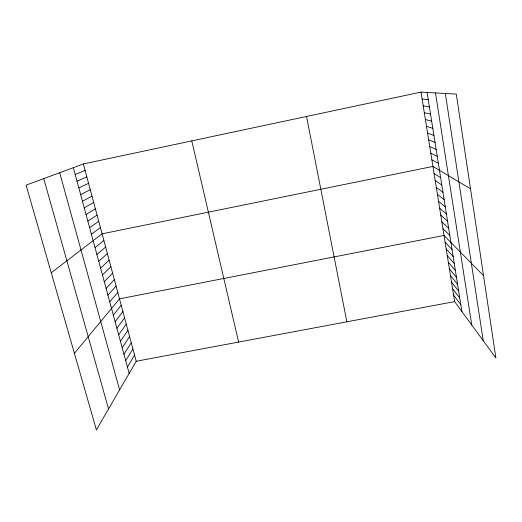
<?xml version="1.0" encoding="UTF-8"?>
<svg xmlns="http://www.w3.org/2000/svg" width="522" height="522" viewBox="0 0 522 522"><rect width="100%" height="100%" fill="white"/><g stroke="black" fill="none" stroke-linecap="round" stroke-linejoin="round"><path stroke-width="0.78" d="M83.37 163.96L136.209 361.257L96.4 429.887L26.1 185.153L83.37 163.96L421 92.113L456.293 94.097L495.9 358.046L454.642 301.605L421 92.113M127.42 367.057L134.572 355.13M125.685 360.656L132.921 348.977M123.942 354.229L131.27 342.797M122.194 347.769L129.606 336.599M120.438 341.29L127.936 330.367M118.67 334.778L126.265 324.116M116.895 328.247L124.582 317.839M115.121 321.683L122.892 311.53M113.333 315.086L121.195 305.2M74.411 353.322L119.499 298.845L444.02 235.455L483.542 275.694M109.731 301.82L117.789 292.464M107.917 295.139L116.073 286.056M106.103 288.438L114.351 279.622M104.276 281.697L112.615 273.163M102.442 274.937L110.879 266.677M100.596 268.145L109.137 260.165M98.749 261.32L107.382 253.62M96.89 254.468L105.627 247.056M95.024 247.585L103.858 240.459M51.26 272.738L102.084 233.836L432.934 166.427L470.505 188.794M91.389 234.176L100.42 227.605M89.614 227.644L98.743 221.354M87.84 221.093L97.059 215.077M86.052 214.509L95.376 208.774M84.264 207.9L93.679 202.451M82.463 201.264L91.976 196.096M80.656 194.602L90.273 189.721M78.842 187.907L88.557 183.32M77.015 181.193L86.835 176.893M75.188 174.446L85.106 170.44M136.209 361.257L454.642 301.605M422.109 99.01L428.268 99.689M423.212 105.881L429.41 106.893M424.308 112.719L430.552 114.064M425.404 119.525L431.681 121.202M426.494 126.311L432.81 128.314M427.577 133.064L433.939 135.387M428.66 139.792L435.054 142.434M429.736 146.493L436.17 149.455M430.807 153.168L437.279 156.443M431.87 159.81L438.382 163.399M434.063 173.467L440.653 177.689M435.191 180.475L441.814 185.023M436.314 187.45L442.976 192.318M437.423 194.393L444.131 199.587M438.539 201.309L445.279 206.816M439.641 208.2L446.421 214.02M440.744 215.057L447.556 221.184M441.84 221.883L448.692 228.323M442.93 228.682L449.82 235.429M445.103 242.195L452.059 249.542M446.179 248.909L453.174 256.55M447.256 255.591L454.277 263.532M448.32 262.246L455.38 270.481M449.383 268.876L456.482 277.397M450.447 275.479L457.572 284.281M451.504 282.05L458.662 291.139M452.554 288.594L459.745 297.971M453.598 295.113L460.828 304.77M43.763 178.622L108.543 408.961M59.697 172.723L119.597 389.901M73.348 167.666L129.149 373.426M191.776 140.894L238.626 342.073M306.531 116.471L346.856 321.8M427.12 92.459L461.898 311.536M435.492 92.929L471.764 325.023M445.325 93.477L483.235 340.716"/></g></svg>
